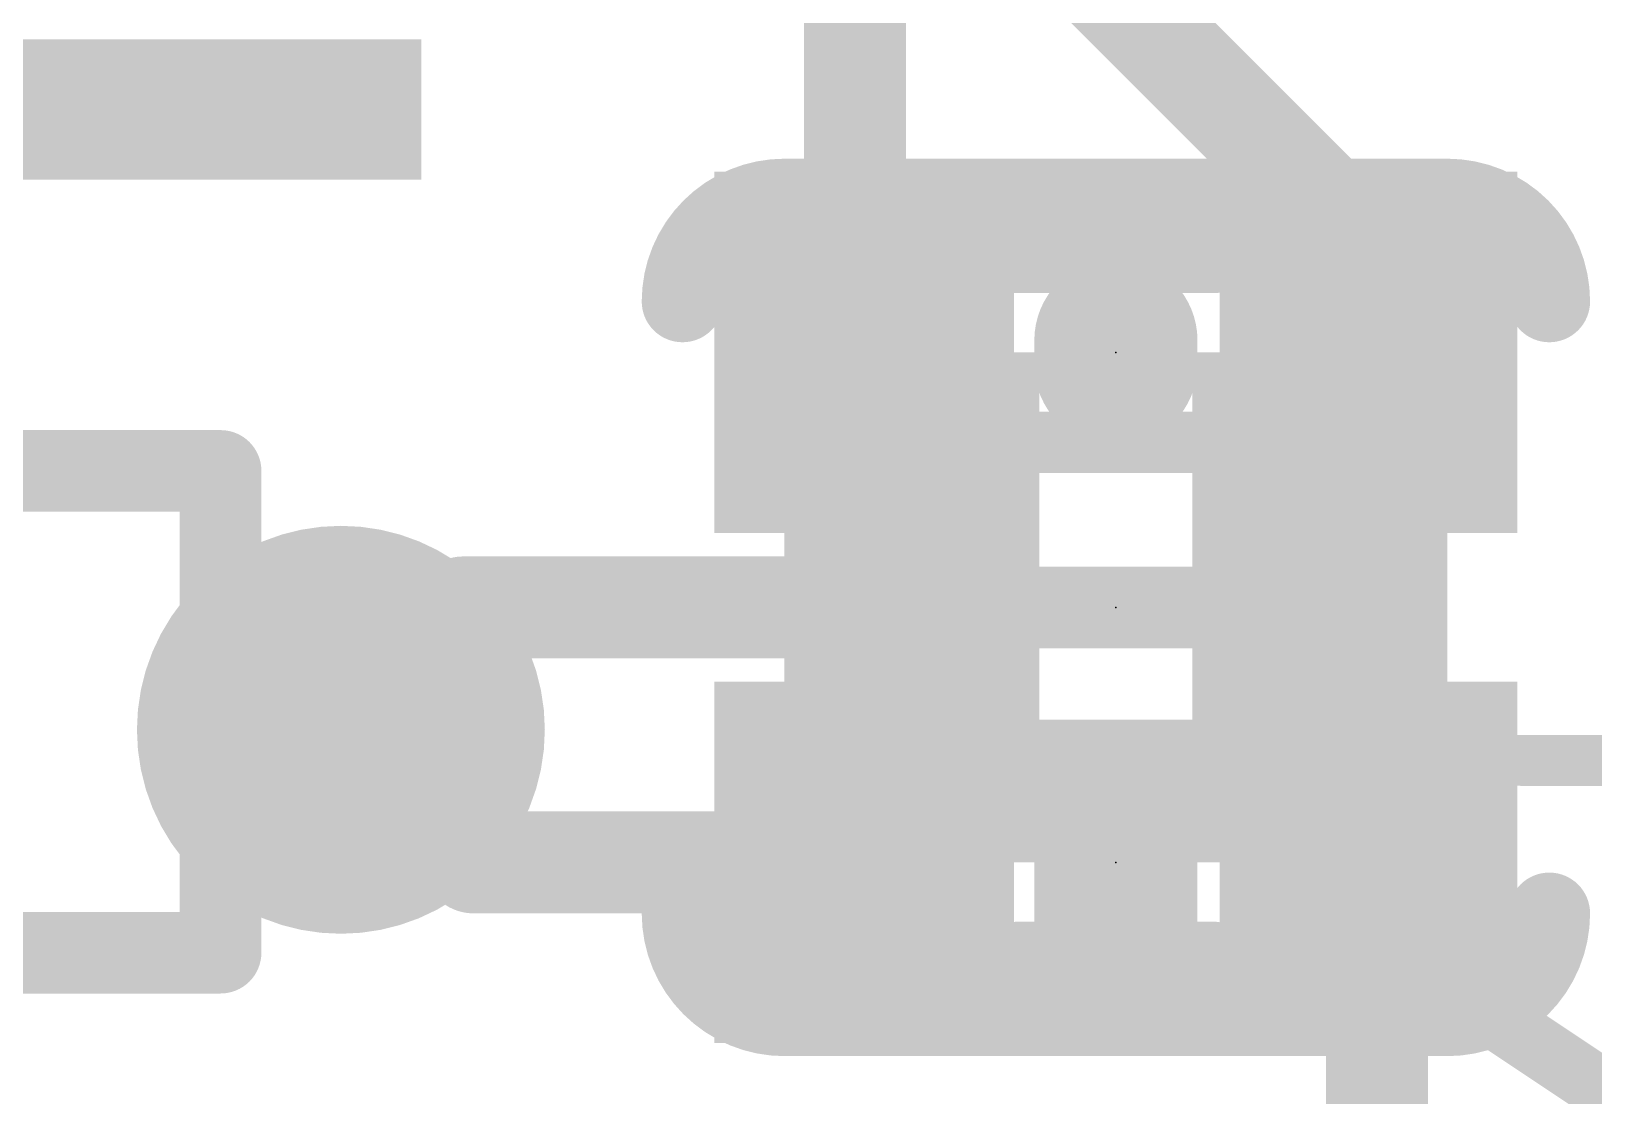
# Model space of a CAD drawing. Extents: x -1.6 to 24.3, y -3.8 to 15.4.
# Drawn here: x 3.648 to 7.54, y 3.864 to 6.515 of the extents above; entities that cross this region are included whole.
import ezdxf

# ---------------------------------------------------------------- set-up
doc = ezdxf.new("R2010")
doc.units = 0
for name, color, linetype in [('1', 12, 'CONTINUOUS'), ('16', 132, 'CONTINUOUS'), ('18', 110, 'CONTINUOUS'), ('21', 53, 'CONTINUOUS'), ('22', 53, 'CONTINUOUS'), ('23', 53, 'CONTINUOUS'), ('24', 53, 'CONTINUOUS'), ('51', 53, 'CONTINUOUS')]:
    doc.layers.add(name, color=color, linetype=linetype)

# ---------------------------------------------------------------- blocks, each defined once
blk = doc.blocks.new('RECT')
blk.add_solid([(-0.5, -0.5), (0.5, -0.5), (-0.5, 0.5), (0.5, 0.5)])
blk = doc.blocks.new('ROUNDV')
at = {"const_width": 0.5}
blk.add_lwpolyline([(0, -0.25, 1), (0, 0.25, 1), (0, -0.25)], format="xyb", dxfattribs=at)

msp = doc.modelspace()

# ---------------------------------------------------------------- linework, layer by layer
at = {"layer": '1', "const_width": 0.254}
for points in [[(5.7, 5.715), (5.7, 6.985)], [(4.7498, 4.445), (4.4196, 4.7752)], [(5.7, 4.445), (4.7498, 4.445)], [(7.1, 4.345), (7, 4.445)], [(7, 4.445), (7, 3.698)]]:
    msp.add_lwpolyline(points, dxfattribs=at)
at = {"layer": '1', "const_width": 0.127}
for points in [[(5.6365, 5.715, 1), (5.7635, 5.715)], [(4.4645, 4.8201, 1), (4.3747, 4.7303)], [(4.7498, 4.5085, 1), (4.7498, 4.3815)], [(5.7, 4.3815, 1), (5.7, 4.5085)], [(7.0449, 4.4899, 1), (6.9551, 4.4001)], [(7.0635, 4.445, 1), (6.9365, 4.445)], [(4.7049, 4.4001, 1), (4.7947, 4.4899)], [(7.0551, 4.3001, 1), (7.1449, 4.3899)]]:
    msp.add_lwpolyline(points, format="xyb", dxfattribs=at)
at = {"layer": '16'}
for points, const_width in [([(6.858, 6.096), (6.096, 6.858)], 0.254), ([(6.858, 5.08), (6.858, 6.096)], 0.254), ([(4.7244, 5.08), (4.4196, 4.7752)], 0.254), ([(5.842, 5.08), (4.7244, 5.08)], 0.254), ([(6.731, 5.08), (5.969, 5.08)], 0.2032)]:
    msp.add_lwpolyline(points, dxfattribs=dict(at, const_width=const_width))
for points, const_width in [([(6.9215, 6.096, 1), (6.7945, 6.096)], 0.127), ([(6.8131, 6.0511, 1), (6.9029, 6.1409)], 0.127), ([(4.7244, 5.1435, 1), (4.7244, 5.0165)], 0.127), ([(4.7693, 5.0351, 1), (4.6795, 5.1249)], 0.127), ([(5.842, 5.0165, 1), (5.842, 5.1435)], 0.127), ([(5.969, 5.1308, 1), (5.969, 5.0292)], 0.1016), ([(6.731, 5.0292, 1), (6.731, 5.1308)], 0.1016), ([(6.7945, 5.08, 1), (6.9215, 5.08)], 0.127), ([(4.3747, 4.8201, 1), (4.4645, 4.7303)], 0.127)]:
    msp.add_lwpolyline(points, format="xyb", dxfattribs=dict(at, const_width=const_width))
at = {"layer": '21'}
for points, const_width in [([(6.35, 5.7455), (6.35, 5.6845)], 0.4064), ([(2.72, 5.42), (4.12, 5.42)], 0.2032), ([(4.12, 4.22), (4.12, 5.42)], 0.2032), ([(2.52, 4.22), (4.12, 4.22)], 0.2032)]:
    msp.add_lwpolyline(points, dxfattribs=dict(at, const_width=const_width))
for points, const_width in [([(6.4516, 5.7455, 1), (6.2484, 5.7455)], 0.2032), ([(6.2484, 5.6845, 1), (6.4516, 5.6845)], 0.2032), ([(4.1708, 5.42, 1), (4.0692, 5.42)], 0.1016), ([(4.12, 5.3692, 1), (4.12, 5.4708)], 0.1016), ([(4.12, 4.1692, 1), (4.12, 4.2708)], 0.1016), ([(4.0692, 4.22, 1), (4.1708, 4.22)], 0.1016)]:
    msp.add_lwpolyline(points, format="xyb", dxfattribs=dict(at, const_width=const_width))
at = {"layer": '22'}
for points, const_width in [([(5.5245, 6.096, 0.4142), (5.2705, 5.842)], 0.2032), ([(5.5245, 6.1468, 1), (5.5245, 6.0452)], 0.1016), ([(5.5245, 6.0452, 1), (5.5245, 6.1468)], 0.1016), ([(7.4295, 5.842, 0.4142), (7.1755, 6.096)], 0.2032), ([(7.1755, 6.1468, 1), (7.1755, 6.0452)], 0.1016), ([(7.1755, 6.0452, 1), (7.1755, 6.1468)], 0.1016), ([(5.2197, 5.842, 1), (5.3213, 5.842)], 0.1016), ([(7.3787, 5.842, 1), (7.4803, 5.842)], 0.1016), ([(7.3586, 4.7307, 1), (7.3586, 4.6673)], 0.0635), ([(5.2705, 4.318, 0.4142), (5.5245, 4.064)], 0.2032), ([(5.3213, 4.318, 1), (5.2197, 4.318)], 0.1016), ([(7.1755, 4.064, 0.4142), (7.4295, 4.318)], 0.2032), ([(7.4803, 4.318, 1), (7.3787, 4.318)], 0.1016), ([(7.2093, 4.1596, 1), (7.1671, 4.0962)], 0.0762), ([(5.5245, 4.1148, 1), (5.5245, 4.0132)], 0.1016), ([(5.5245, 4.0132, 1), (5.5245, 4.1148)], 0.1016), ([(7.1755, 4.1148, 1), (7.1755, 4.0132)], 0.1016), ([(7.1755, 4.0132, 1), (7.1755, 4.1148)], 0.1016)]:
    msp.add_lwpolyline(points, format="xyb", dxfattribs=dict(at, const_width=const_width))
for points, const_width in [([(7.1755, 6.096), (5.5245, 6.096)], 0.2032), ([(7.8671, 4.699), (7.3586, 4.699)], 0.127), ([(8.0525, 3.5517), (7.1882, 4.1279)], 0.1524), ([(8.0525, 4.1279), (7.1882, 3.5517)], 0.1524), ([(5.5245, 4.064), (7.1755, 4.064)], 0.2032)]:
    msp.add_lwpolyline(points, dxfattribs=dict(at, const_width=const_width))
at = {"layer": '23'}
for p in [(6.35, 5.715), (6.35, 4.445)]:
    msp.add_point(p, dxfattribs=at)
at = {"layer": '24'}
msp.add_point((6.35, 5.08), dxfattribs=at)
at = {"layer": '51'}
for points, const_width in [([(6.105, 5.939), (6.595, 5.939)], 0.1524), ([(6.595, 5.491), (6.105, 5.491)], 0.1524), ([(2.72, 5.42), (4.12, 5.42)], 0.127), ([(4.12, 4.22), (4.12, 5.42)], 0.127), ([(6.105, 4.669), (6.595, 4.669)], 0.1524), ([(4.12, 4.22), (-0.18, 4.22)], 0.127), ([(6.595, 4.221), (6.105, 4.221)], 0.1524)]:
    msp.add_lwpolyline(points, dxfattribs=dict(at, const_width=const_width))
for points, const_width in [([(6.105, 5.9771, 1), (6.105, 5.9009)], 0.0762), ([(6.595, 5.9009, 1), (6.595, 5.9771)], 0.0762), ([(6.105, 5.5291, 1), (6.105, 5.4529)], 0.0762), ([(6.595, 5.4529, 1), (6.595, 5.5291)], 0.0762), ([(4.1517, 5.42, 1), (4.0883, 5.42)], 0.0635), ([(4.12, 5.3883, 1), (4.12, 5.4517)], 0.0635), ([(6.105, 4.7071, 1), (6.105, 4.6309)], 0.0762), ([(6.595, 4.6309, 1), (6.595, 4.7071)], 0.0762), ([(4.12, 4.1883, 1), (4.12, 4.2518)], 0.0635), ([(6.105, 4.2591, 1), (6.105, 4.1829)], 0.0762), ([(6.595, 4.1829, 1), (6.595, 4.2591)], 0.0762), ([(4.0883, 4.22, 1), (4.1517, 4.22)], 0.0635)]:
    msp.add_lwpolyline(points, format="xyb", dxfattribs=dict(at, const_width=const_width))

# ---------------------------------------------------------------- block references
at = {"layer": '1'}
for p, xscale, yscale in [((3.92, 6.32), 1.4, 0.35), ((5.7, 5.715), 0.7, 0.9), ((7, 5.715), 0.7, 0.9), ((5.7, 4.445), 0.7, 0.9), ((7, 4.445), 0.7, 0.9)]:
    msp.add_blockref('RECT', p, dxfattribs=dict(at, xscale=xscale, yscale=yscale))
at = {"layer": '16', "xscale": 0.635, "yscale": 1.27, "rotation": 180}
for p in [(5.842, 5.08), (6.858, 5.08)]:
    msp.add_blockref('RECT', p, dxfattribs=at)
at = {"layer": '18', "xscale": 1.016, "yscale": 1.016}
msp.add_blockref('ROUNDV', (4.4196, 4.7752), dxfattribs=at)
msp.add_blockref('ROUNDV', (4.4196, 4.7752), dxfattribs=at)
at = {"layer": '21', "xscale": 0.4064, "yscale": 0.7112}
msp.add_blockref('RECT', (6.35, 4.445), dxfattribs=at)
at = {"layer": '51', "xscale": 0.3, "yscale": 0.5999}
for p in [(5.946, 5.7102), (6.7588, 5.7102), (5.946, 4.4402), (6.7588, 4.4402)]:
    msp.add_blockref('RECT', p, dxfattribs=at)

doc.saveas('drawing.dxf')
